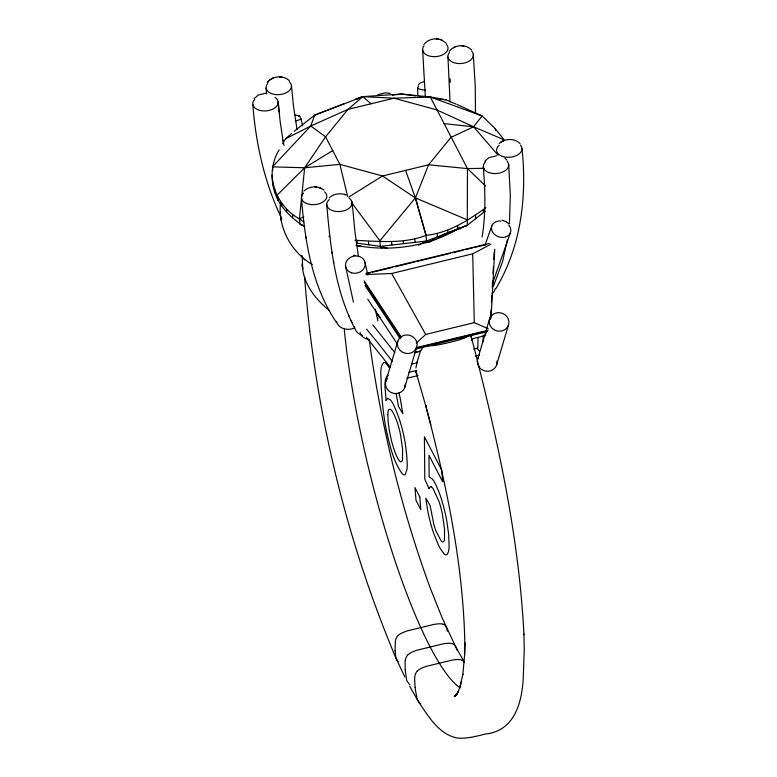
<?xml version="1.0" encoding="UTF-8"?>
<svg xmlns="http://www.w3.org/2000/svg" width="777" height="777" viewBox="0 0 777 777"><rect width="100%" height="100%" fill="white"/><g stroke="black" fill="none" stroke-linecap="round" stroke-linejoin="round"><path stroke-width="1.17" d="M426.019 242.948L467.288 225.281L467.463 168.58L430.303 96.989L401.622 94.027L362.869 96.63L355.468 99.388L362.869 96.63L394.026 98.213L430.303 96.989L446.066 99.854L456.196 104.147M475.505 112.869L475.242 85.878L473.31 54.371M464.627 654.778L464.879 642.987L464.627 654.778L462.801 674.854L462.907 674.174L459.634 688.121L457.226 693.54L458.245 691.753L454.914 696.551L457.702 692.53M280.526 202.651C277.7 227.399 291.132 252.088 312.383 264.598M304.769 226.738C289.879 217.696 275.738 203.176 272.97 185.179C270.833 173.048 272.542 160.45 279.128 149.883M302.185 256.4L302.748 269.221L302.127 263.898M485.761 334.392L485.946 331.099M489.85 319.124L489.966 316.929M490.54 319.434L491.064 309.819M491.452 302.612L491.841 295.406M492.239 288.199L492.628 280.992M493.016 273.786L493.414 266.579M493.803 259.372L494.191 252.166M491.045 317.696L494.764 249.223M509.43 223.786L510.334 195.153L508.673 164.365M304.467 225.942L299.903 224.446L299.436 218.823L304.652 167.783L325.573 136.801L347.96 109.392L362.772 96.649L314.695 115.122L294.172 131.323M471.464 340.608L471.561 339.16A78.846 27.253 -17.9 0 0 471.561 338.539L471.037 336.179M415.909 368.055L417.055 362.101M482.119 236.927C485.955 213.84 485.188 190.297 483.323 167.065M507.391 239.646L502.612 261.48L493.434 286.169M405.312 660.275L405.429 659.702A14.802 11.334 -27.4 0 1 405.992 657.798A8.644 6.614 -27.4 0 1 408.148 654.545M495.279 288.626L494.327 291.249L491.987 293.842M417.064 362.043L420.299 351.602A78.836 27.253 -17.9 0 1 420.629 350.903L422.465 347.97A17.172 5.934 -17.9 0 1 422.737 347.669M461.344 682.303L461.616 681.342L459.634 688.121M385.936 381.089L397.785 341.229M404.7 387.519L416.695 347.222A9.916 9.217 16.6 0 0 404.943 335.13A9.916 9.217 16.6 0 0 400.077 350.33A9.916 9.217 16.6 0 0 416.695 347.222M477.758 358.799L489.597 318.939M496.522 365.239L508.517 324.941A9.916 9.217 16.6 0 0 496.765 312.84A9.916 9.217 16.6 0 0 491.899 328.04A9.916 9.217 16.6 0 0 508.517 324.941M484.984 245.173L491.773 225.961M492.385 283.751L510.508 232.508M272.737 170.221L272.465 166.841L310.761 126L314.695 115.122L344.551 103.584M381.847 248.096L380.361 246.377L379.895 240.753L415.374 197.882L405.555 170.396L382.517 175.981L348.931 196.96M495.862 288.617C521.066 246.863 527.097 196.581 522.008 148.776M282.566 143.755L285.577 138.811L291.579 133.479M418.162 85.179L419.833 83.226L424.261 81.527M484.799 161.266L488.752 157.702L496.552 155.75M449.203 51.36C454.215 44.561 466.142 43.619 471.707 50.214M423.941 44.454C427.894 39.054 435.926 37.481 441.909 40.093L440.374 39.413M267.337 82.459L268.453 81.138L267.589 82.313C272.387 75.631 283.722 75.039 289.452 80.808M254.06 98.728L258.294 95.027L266.113 93.114M354.953 240.326C378.593 241.239 403.36 244.182 426.058 235.392C448.387 232.964 468.162 220.561 485.858 207.702M455.468 695.745L457.332 693.987L454.186 696.571L456.332 695.279M416.239 343.084L425.679 334.45L474.291 322.649L488.238 328.768M303.943 191.006C308.207 186.849 315.2 185.732 320.619 188.083L319.085 187.412M499.164 143.541C504.671 138.355 514.617 137.956 520.017 143.512M329.283 197.795C333.469 193.871 340.044 192.803 345.377 194.716M362.84 96.649L370.988 103.797L394.026 98.213L436.674 109.839L473.572 126.777L504.186 139.86L495.279 128.7L482.09 115.958L457.245 104.604M442.492 234.945L467.288 225.281L485.217 211.179M269.92 79.759L273.387 77.953L271.552 78.759M285.577 138.811L310.761 126L325.573 136.801L332.731 150.573L304.652 167.783L277.34 194.92L277.797 200.544M500.514 142.356L503.991 140.559L502.156 141.356M365.967 274.553L391.676 273.485L472.698 253.817L490.87 244.269M418.22 245.192L426.524 241.025L467.288 225.281M465.51 337.432L463.947 338.141M453.418 47.659L455.186 46.863M310.761 126L347.96 109.392L370.988 103.797M272.076 175.194C272.902 192.968 283.586 210.509 299.436 218.823L303.846 216.89M377.894 94.687L385.237 92.861L390.19 93.405M457.07 340.433L457.129 340.423A49.815 22.514 -7.8 0 0 460.402 339.432L461.023 339.228A26.224 11.849 -7.8 0 0 463.956 338.141M456.75 340.53L453.583 341.385M453.137 341.501L448.611 342.628M405.555 170.396L428.583 164.792L467.463 168.58L484.1 168.318M365.996 273.368L489.277 243.444M366.734 273.621L370.25 272.766M372.601 272.193L392.56 267.356M394.91 266.783L414.869 261.936M417.22 261.363L450.097 253.389M452.447 252.816L463.014 250.252M465.365 249.679L472.406 247.97M474.757 247.397L486.499 244.551M416.414 347.659L488.043 330.274M415.977 348.193L487.606 330.808M415.268 349.126L487.169 331.672M415.685 352.02L417.375 351.612M419.065 351.204L420.755 350.796M414.811 352.69L419.881 351.466M471.522 338.927L485.703 335.489M411.451 364.18L417.191 362.781M473.591 349.087L477.777 348.135M408.731 372.377L416.831 370.406M475.573 356.148L479.623 355.167M406.895 378.263L418.036 375.563M447.649 342.861L445.182 343.434M445.007 343.473L441.113 344.318M441.006 344.337L440.947 344.357A49.806 22.514 -7.8 0 1 437.383 345.017L436.693 345.134A26.224 11.849 -7.8 0 1 433.333 345.58L431.39 345.716A11.888 5.371 -7.8 0 1 427.175 345.551M353.564 255.487L355.021 255.274M357.158 240.763L357.362 243.23L380.361 246.377L426.524 241.025L426.058 235.392L415.442 197.931L428.583 164.792L450.971 137.383L473.572 126.777L482.09 115.958L430.303 96.989M392.385 95.182L401.622 94.027L415.53 95.901M272.465 166.841L304.652 167.783L339.87 164.355L382.517 175.981L415.355 197.95L426.058 235.392M295.114 115.132L298.368 115.695L300.437 117.259M438.578 39.054L436.266 38.869M461.557 45.785L463.888 45.96M314.666 186.868L316.55 187.004M279.322 76.884L281.954 77.088M443.813 123.611L473.572 126.777L498.018 155.138M485.207 335.606L484.09 335.227M439.083 98.97L446.066 99.854M420.075 96.503L422.348 96.804M502.029 220.231L505.953 221.571L508.401 223.543M356.701 245.513L361.324 246.62M378.826 314.792L377.02 314.355L380.312 317.667M380.361 246.377L387.364 248.213M319.91 187.772L324.058 190.103M441.19 39.773L446.406 43.327M466.822 219.658L415.374 197.882M344.561 194.357L346.086 195.037M420.697 703.904L420.172 703.564M409.829 684.809L407.031 681.118A27.156 20.785 -27.4 0 1 406.497 679.331L405.215 669.745M504.895 158.149L507.041 160.188M299.436 218.823L303.875 222.173M398.203 661.693L396.445 659.294C345.415 538.461 314.568 408.751 304.671 277.991L304.613 276.913M304.603 259.916L304.079 259.46M329.506 310.538C315.345 299.456 303.059 283.469 302.234 264.811M419.959 703.408L417.482 699.718A27.156 22.766 -31.6 0 1 416.86 697.765L415.423 689.937M417.637 375.922L416.793 374.679A48.796 16.453 -17.8 0 1 416.472 373.193L415.918 370.493M467.463 168.58L485.596 186.014M416.783 373.65L416.103 372.504L425.942 406.429L425.67 405.429C446.134 483.556 463.383 563.442 464.85 644.483M366.394 337.257L390.423 367.346M366.55 329.118L376.447 341.161A290.773 82.226 58.1 0 1 392.249 361.412M372.805 324.854L392.288 349.465M351.476 202.389L379.895 240.753M364.112 280.837L401.388 337.276M364.345 282.381L400.951 337.81M365.083 285.586L400.174 338.723M367.754 299.223L397.3 343.968M418.648 701.971C428.418 716.297 439.034 734.712 457.643 738.101C467.094 738.791 476.34 736.275 485.421 734.032C514.976 730.982 522.397 701.563 523.329 675.98L524.252 649.747L523.931 634.139M336.354 322.329C311.781 285.839 304.934 241.113 301.457 198.154M389.228 367.638L385.703 363.024L383.857 362.373C378.749 367.9 381.711 377.34 381.06 384.256C381.876 399.611 383.382 414.967 386.286 430.089C389.714 444.939 392.968 460.712 401.942 473.358A35.198 6.915 76.4 0 0 403.758 474.737A34.149 6.711 76.4 0 0 405.225 474.533L406.993 469.308A45.814 9.003 76.4 0 0 407.245 464.646C406.546 443.735 402.195 422.581 393.007 403.71A35.276 6.935 76.4 0 0 390.646 400.136L387.616 398.29L385.887 400.67C386.363 392.657 382.498 382.09 387.568 375.262A22.475 4.419 76.4 0 1 388.131 375.446M301.699 255.565L302.787 257.391M464.52 662.49L456.041 647.426A14.812 11.334 -27.4 0 0 455.186 645.862A8.644 6.624 -27.4 0 0 452.593 643.764A10.383 7.945 -27.4 0 0 450.233 643.337A15.987 12.238 -27.4 0 0 447.834 643.317L445.522 643.521A49.233 37.675 -27.4 0 0 443.143 643.861L417.239 650.155A49.233 37.675 -27.4 0 0 414.899 650.951L412.645 651.854A15.987 12.228 -27.4 0 0 410.343 653.01A10.383 7.945 -27.4 0 0 408.197 654.584M418.143 701.136L409.625 686.149M391.676 273.485L425.679 334.45M332.731 150.573L339.87 164.355L347.64 196.445M326.709 204.38C330.41 246.377 334.848 289.753 354.477 327.787M404.817 676.903L396.299 658.906A27.156 18.444 -24.3 0 1 395.833 657.255L395.114 650.805M281.847 218.861C264.598 183.158 255.788 143.939 252.816 104.536M348.562 315.103L349.475 317.152M351.01 320.542L351.932 322.61M425.67 405.429L430.837 424.766M471.416 337.325L471.396 337.237C496.629 434.751 518.861 533.916 523.96 634.799M396.192 393.822L398.533 406.478L402.816 413.752L400.291 398.727A30.565 6.002 76.4 0 0 398.892 392.861M456.837 649.961L456.789 649.757A27.185 20.804 -27.4 0 0 456.245 647.921L441.899 617.239L430.293 588.199C402.515 512.441 383.061 433.663 371.192 353.875L369.289 339.617M336.49 321.367C337.606 326.952 343.929 329.73 349.155 329.263A13.714 11.199 -8.9 0 0 354.603 327.962M301.039 118.794L302.583 125.787M364.996 262.208L367.832 275.136M375.301 309.217L377.884 320.969M345.746 267.016L353.448 302.146M282.964 140.132L284.042 145.435M297.105 129.74L293.453 105.954L291.443 85.47M283.216 141.599L280.206 121.999L278.205 102.399M447.154 630.4L447.29 631.283M358.411 256.303L354.972 231.993L352.098 202.263M332.022 252.156L332.303 253.924M333.44 260.829L333.741 262.645M305.847 236.451L306.089 238.189M415.413 689.879L415.112 687.354M309.363 330.516L309.431 331.021M280.332 212.043L280.546 213.937M281.099 218.677L281.313 220.561M415.103 687.286L414.627 679.224A27.176 22.786 -31.6 0 1 414.763 677.088L414.85 676.476A14.802 12.413 -31.6 0 1 415.336 674.426A8.644 7.246 -31.6 0 1 417.356 670.939M266.084 88.16L266.628 93.978M278.137 101.622L279.098 112.199M495.279 128.7L495.415 130.342M483.294 210.149L483.498 212.616M475.495 215.511L475.767 218.774M457.614 225.602L457.876 228.865M447.688 230.235L447.892 232.711M437.16 233.508L437.432 236.771M414.801 238.937L415.064 242.191M403.312 241.006L403.516 243.483M391.637 241.618L391.909 244.881M368.453 241.492L368.725 244.755M292.531 214.598L292.793 217.861M286.499 209.168L286.703 211.635M281.41 202.574L281.682 205.837M274.534 189.316L274.805 192.579M272.766 182.712L272.97 185.179M447.95 57.051L450.058 102.127M422.601 49.485L425.32 96.843M405.205 669.687L405.089 662.257A27.176 20.804 -27.4 0 1 405.312 660.275M395.104 650.747L395.27 641.928A27.176 18.463 -24.3 0 1 395.59 640.151L395.726 639.626A14.802 10.062 -24.3 0 1 396.387 637.907A8.644 5.876 -24.3 0 1 398.669 634.926A10.383 7.051 -24.3 0 1 400.922 633.498A15.987 10.859 -24.3 0 1 403.253 632.4L405.516 631.526A49.233 33.44 -24.3 0 1 407.867 630.749L433.78 624.455A49.233 33.45 -24.3 0 1 436.14 624.096L438.432 623.853A15.987 10.859 -24.3 0 1 440.802 623.805A10.383 7.051 -24.3 0 1 443.075 624.184M450.136 78.788L450.291 82.313M472.698 253.817L474.291 322.649M417.657 87.568L417.773 96.018M365.85 338.685A9.936 8.372 -3.8 0 1 360.139 332.575M368.842 339.287A10.111 8.557 -2.5 0 1 365.87 338.665M508.682 224.961A9.916 7.984 19.5 0 1 505.497 237.014A9.916 7.984 19.5 0 1 491.715 230.128A9.916 7.984 19.5 0 1 500.874 221.056M425.446 90.054A9.916 2.593 -0.8 0 1 418.521 86.548M460.023 687.771A239.772 47.115 76.4 0 1 344.298 329.38M496.94 361.12A9.916 9.256 17.7 0 1 485.819 371.124A9.916 9.256 17.7 0 1 478.108 357.944M405.205 384.333A9.916 9.256 17.7 0 1 392.57 393.065A9.916 9.256 17.7 0 1 387.218 378.661M478.04 337.898A296.727 27.778 -86.4 0 1 477.826 347.737M477.554 349.164A7.867 1.826 39.4 0 1 479.613 350.903M483.226 335.246A290.773 26.175 -86.1 0 1 483.051 341.841M392.298 349.339A296.727 83.256 58.4 0 1 394.852 352.7M300.262 118.59A9.916 1.02 -12.5 0 1 295.173 121.076M458.916 228.059A95.921 58.79 -4.7 0 1 355.866 245.309M329.739 236.684A95.921 58.79 -4.7 0 1 328.817 236.237M429.176 242.21A62.51 38.316 -4.7 0 0 430.827 241.424A61.878 37.927 -4.7 0 0 438.956 236.645M361.596 246.406A61.878 37.927 -4.7 0 1 360.256 245.95M460.499 228.438A69.435 42.56 -4.7 0 1 460.207 228.972M324.631 191.861A12.753 7.819 -4.7 0 1 322.581 202.243A12.753 7.819 -4.7 0 1 305.75 203.137A12.753 7.819 -4.7 0 1 303.584 192.978M349.019 198.067A12.753 7.819 -4.7 0 1 348.426 208.799A12.753 7.819 -4.7 0 1 331.041 210.033A12.753 7.819 -4.7 0 1 329.331 199.466M362.286 335.45A12.85 10.917 -5.5 0 1 354.477 326.942M377.535 317.774A12.685 10.655 -7.6 0 1 378.146 318.444M289.258 81.847A12.753 7.819 -4.7 0 1 287.5 92.065A12.753 7.819 -4.7 0 1 270.979 93.415A12.753 7.819 -4.7 0 1 267.609 83.615M275.048 97.426A12.753 7.819 -4.7 0 1 274.767 107.954A12.753 7.819 -4.7 0 1 257.731 109.693A12.753 7.819 -4.7 0 1 254.671 99.495M471.804 51.379A12.753 7.819 -4.7 0 1 460.606 63.549A12.753 7.819 -4.7 0 1 449.485 52.496M446.406 44.396A12.753 7.819 -4.7 0 1 435.644 56.624A12.753 7.819 -4.7 0 1 423.951 45.882M507.167 161.383A12.753 7.819 -4.7 0 1 503.807 171.503A12.753 7.819 -4.7 0 1 487.305 171.882A12.753 7.819 -4.7 0 1 485.44 161.878M520.357 145.027A12.753 7.819 -4.7 0 1 516.977 155.293A12.753 7.819 -4.7 0 1 500.271 155.439A12.753 7.819 -4.7 0 1 499.174 145.212M417.414 670.978A10.383 8.702 -31.6 0 1 419.512 669.327A15.987 13.403 -31.6 0 1 421.785 668.113L424.019 667.181A49.233 41.268 -31.6 0 1 426.35 666.355L452.253 660.071A49.233 41.278 -31.6 0 1 454.642 659.741L456.973 659.566A15.987 13.403 -31.6 0 1 459.401 659.634A10.383 8.702 -31.6 0 1 461.761 660.207M461.81 660.149A8.644 7.255 -31.6 0 1 464.257 662.121M470.881 335.985A17.172 5.934 -17.9 0 1 470.979 336.198M468.22 335.664A11.888 5.371 -7.8 0 1 465.54 337.451M415.996 372.144A48.796 16.871 -17.9 0 1 415.909 371.785M446.96 629.389A27.185 18.463 -24.3 0 0 446.522 627.787L446.338 627.35A14.812 10.062 -24.3 0 0 445.571 625.971A8.644 5.876 -24.3 0 0 443.113 624.135M431.177 486.858A26.942 5.293 76.4 0 0 429.069 488.791L424.776 479.059L424.427 436.791L441.724 470.124L442.686 481.759L428.962 455.322L429.147 476.932L432.41 479.079A35.072 6.896 76.4 0 1 435.295 483.673L438.646 491.171A33.605 6.604 76.4 0 1 441.287 498.708L442.803 503.797A40.249 7.906 76.4 0 1 444.259 509.275L444.716 511.12A36.568 7.187 76.4 0 1 446.668 520.221L448.659 534.343L449.106 546.93A43.259 8.498 76.4 0 1 448.31 552.126L447.183 554.322L445.969 554.885A35.606 6.993 76.4 0 1 443.978 553.816L440.17 548.348A54.176 10.645 76.4 0 1 438.247 544.58L433.828 533.75A34.411 6.76 76.4 0 1 431.361 525.99A35.985 7.071 76.4 0 1 430.021 521.046A34.266 6.731 76.4 0 1 427.787 511.179L425.786 498.154L430.07 505.429L433.857 524.553A21.212 4.167 76.4 0 0 435.965 531.002L441.317 541.219A23.164 4.555 76.4 0 0 442.793 542.064L443.735 541.501A26.515 5.216 76.4 0 0 444.522 539.277L444.512 528.613L442.298 513.578A23.368 4.594 76.4 0 0 440.802 507.42A22.086 4.341 76.4 0 0 439.054 501.651L433.08 488.655A23.125 4.545 76.4 0 0 431.177 486.839M387.83 414.471L388.063 420.338A34.334 6.75 76.4 0 0 390.005 433.848L391.365 440.132A23.242 4.565 76.4 0 0 393.415 447.523A23.893 4.691 76.4 0 0 397.805 458.411L399.145 460.518A20.552 4.04 76.4 0 0 400.573 461.791L401.913 461.285A24.019 4.72 76.4 0 0 402.515 459.702L402.564 448.834L400.427 434.197A22.747 4.468 76.4 0 0 399.611 430.613A23.378 4.594 76.4 0 0 398.688 427.097L398.368 425.971A21.212 4.167 76.4 0 0 396.678 420.745L394.463 415.355A29.876 5.866 76.4 0 0 393.298 413.053L391.899 410.819A22.912 4.507 76.4 0 0 390.132 409.207L388.762 409.712A23.601 4.643 76.4 0 0 387.976 412.344L387.83 414.471M298.698 115.87L299.718 116.453L298.698 115.87M419.784 496.862L414.967 487.577L416.016 500.378L420.833 509.654L419.784 496.862M351.573 272.805A9.916 8.605 -12.4 0 0 365.151 262.995A9.916 8.605 -12.4 0 0 349.388 258.042A9.916 8.605 -12.4 0 0 351.573 272.805"/></g></svg>
